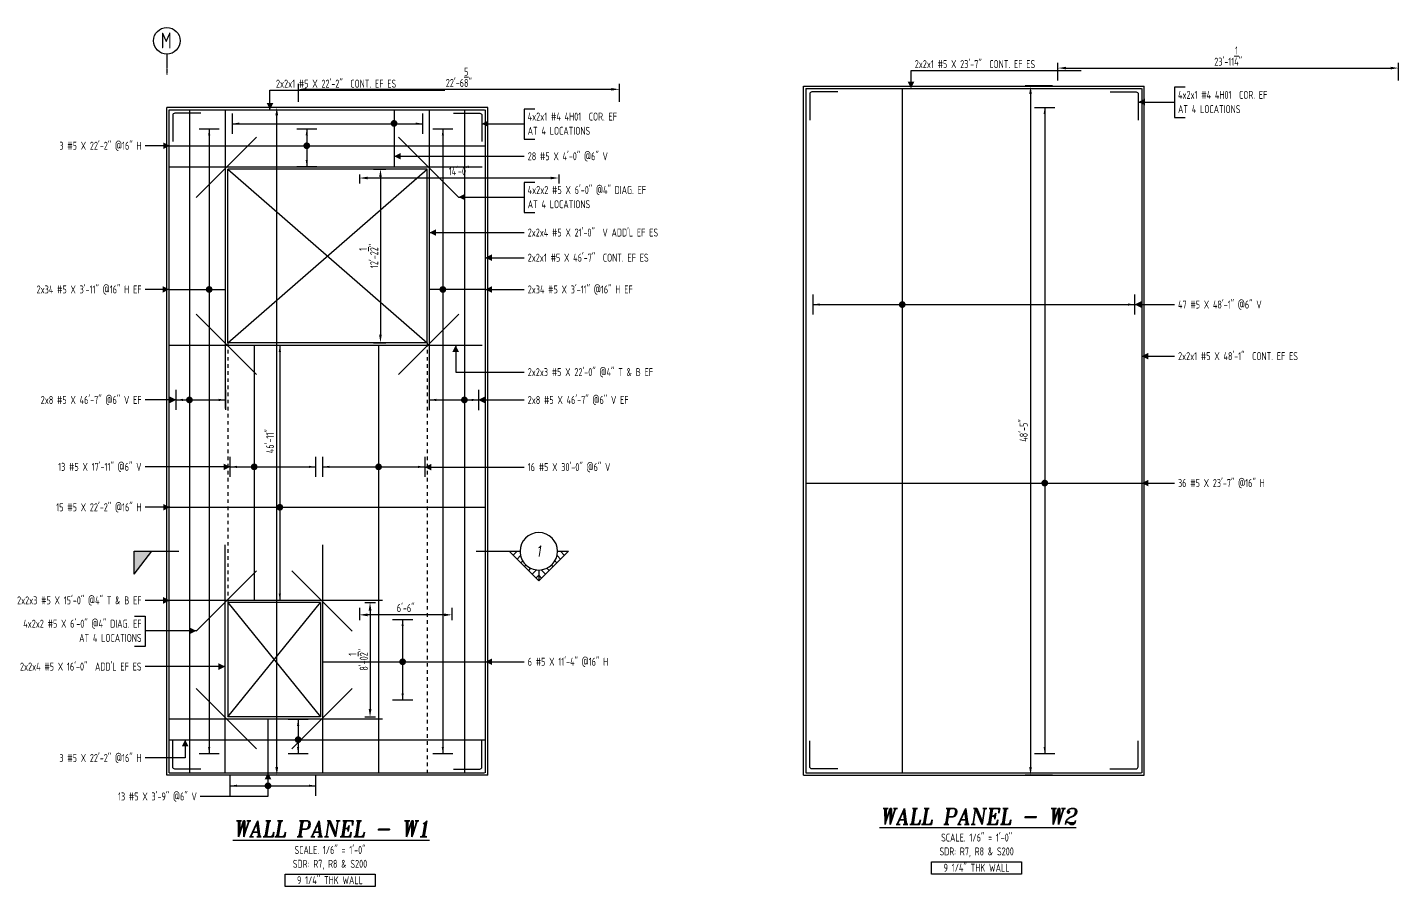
# Model space of a CAD drawing. Header units: inches. Extents: x -3675 to 26577, y -2273 to 5046.
# Drawn here: x 9408 to 10565, y 674 to 1398 of the extents above; entities that cross this region are included whole.
import ezdxf
from ezdxf.enums import TextEntityAlignment as Align

# ---------------------------------------------------------------- set-up
doc = ezdxf.new("R2010")
doc.units = ezdxf.units.IN
doc.header["$MEASUREMENT"] = 0
doc.linetypes.add('HIDDEN', pattern=[6, 3, -3])
doc.linetypes.add('PHANTOM', pattern=[2.5, 1.25, -0.25, 0.25, -0.25, 0.25, -0.25])
doc.layers.get('0').update_dxf_attribs({"linetype": 'CONTINUOUS'})
doc.layers.get('Defpoints').update_dxf_attribs({"linetype": 'CONTINUOUS'})
for name, color, linetype in [('0-25TEXT', 7, 'CONTINUOUS'), ('0-35', 3, 'CONTINUOUS'), ('0-35TEXT', 3, 'CONTINUOUS'), ('0-50', 10, 'CONTINUOUS'), ('3', 3, 'CONTINUOUS'), ('BAR-LBL', 2, 'CONTINUOUS'), ('GRID', 8, 'PHANTOM'), ('hidden', 7, 'HIDDEN'), ('RANGELAY', 7, 'CONTINUOUS'), ('REBARS', 4, 'CONTINUOUS')]:
    doc.layers.add(name, color=color, linetype=linetype)
doc.layers.add('COVER', color=6, linetype='CONTINUOUS', lineweight=0, plot=False)
doc.styles.add('AR', font='ARCHQUIK.shx', dxfattribs={"width": 0.8})
doc.styles.add('ROMANT', font='romant')
doc.dimstyles.new('CADS_DIM_48', dxfattribs={"dimscale": 48, "dimtxt": 0.09375, "dimasz": 0.09375, "dimexe": 0.0625, "dimexo": 0.0625, "dimgap": 0.09375, "dimtad": 0, "dimtih": 1, "dimtoh": 1, "dimzin": 1, "dimdsep": 46, "dimlunit": 4, "dimtxsty": 'AR', "dimblk": 'CLOSED', "dimcen": 0.1875, "dimadec": 0, "dimazin": 0, "dimtfac": 1, "dimtofl": 0, "dimtmove": 0, "dimatfit": 1, "dimldrblk": 'DOTBLANK', "dimfxl": 1, "dimtzin": 0, "dimarcsym": 0})

# ---------------------------------------------------------------- blocks, each defined once
blk = doc.blocks.new('*D68')
at = {"layer": 'COVER', "color": 0, "lineweight": -2, "transparency": 16777216}
for p, q in [((9632.3, 1330.7), (9614.1, 1330.7)), ((9618.6, 774.4), (9618.6, 1323.9)), ((9632.3, 767.7), (9614.1, 767.7))]:
    blk.add_line(p, q, dxfattribs=at)
at = {"layer": 'COVER', "color": 0, "transparency": 16777216}
for points in [[(9617.4, 1323.9), (9619.7, 1323.9), (9618.6, 1330.7)], [(9617.4, 774.4), (9619.7, 774.4), (9618.6, 767.7)]]:
    blk.add_solid(points, dxfattribs=at)
at = {"layer": 'Defpoints', "color": 0, "transparency": 16777216}
for p in [(9618.6, 1330.7), (9636.8, 1330.7), (9636.8, 767.7)]:
    blk.add_point(p, dxfattribs=at)
at = {"layer": 'COVER', "color": 0, "transparency": 16777216, "insert": (9612.8, 1049.2), "char_height": 6.75, "attachment_point": 5, "rotation": 90, "style": 'AR'}
blk.add_mtext('46\'-11"', dxfattribs=at)
blk = doc.blocks.new('_DotBlank')
at = {"layer": '0-35', "color": 0, "lineweight": -2}
blk.add_line((-0.5, 0), (-1, 0), dxfattribs=at)
blk.add_circle((0, 0), 0.5, dxfattribs=at)
blk = doc.blocks.new('*D69')
at = {"layer": 'COVER', "color": 0, "lineweight": -2, "transparency": 16777216}
for p, q in [((9688.3, 1274.2), (9688.3, 1266.6)), ((9856.3, 1274.2), (9856.3, 1266.6)), ((9849.6, 1271.1), (9695.1, 1271.1))]:
    blk.add_line(p, q, dxfattribs=at)
at = {"layer": 'COVER', "color": 0, "transparency": 16777216}
for points in [[(9695.1, 1272.2), (9695.1, 1270), (9688.3, 1271.1)], [(9849.6, 1272.2), (9849.6, 1270), (9856.3, 1271.1)]]:
    blk.add_solid(points, dxfattribs=at)
at = {"layer": 'Defpoints', "color": 0, "transparency": 16777216}
for p in [(9688.3, 1278.7), (9856.3, 1278.7), (9688.3, 1271.1)]:
    blk.add_point(p, dxfattribs=at)
at = {"layer": 'COVER', "color": 0, "transparency": 16777216, "insert": (9772.3, 1276.8), "char_height": 6.75, "attachment_point": 5, "style": 'AR'}
blk.add_mtext('14\'-0"', dxfattribs=at)
blk = doc.blocks.new('*D70')
at = {"layer": 'COVER', "color": 0, "lineweight": -2, "transparency": 16777216}
for p, q in [((9700.1, 1278.7), (9710.5, 1278.7)), ((9706, 1271.9), (9706, 1138.9)), ((9700.1, 1132.2), (9710.5, 1132.2))]:
    blk.add_line(p, q, dxfattribs=at)
at = {"layer": 'COVER', "color": 0, "transparency": 16777216}
for points in [[(9704.9, 1271.9), (9707.1, 1271.9), (9706, 1278.7)], [(9704.9, 1138.9), (9707.1, 1138.9), (9706, 1132.2)]]:
    blk.add_solid(points, dxfattribs=at)
at = {"layer": 'Defpoints', "color": 0, "transparency": 16777216}
for p in [(9695.6, 1278.7), (9695.6, 1132.2), (9706, 1132.2)]:
    blk.add_point(p, dxfattribs=at)
at = {"layer": 'COVER', "color": 0, "transparency": 16777216, "insert": (9696, 1205.4), "char_height": 6.75, "attachment_point": 5, "rotation": 90, "style": 'AR'}
blk.add_mtext('12\'-2{\\H1.000000x;\\S1/2;}"', dxfattribs=at)
blk = doc.blocks.new('*D71')
at = {"layer": 'COVER', "color": 0, "lineweight": -2, "transparency": 16777216}
for p, q in [((9688.3, 908.7), (9688.3, 898.3)), ((9759.6, 902.8), (9695.1, 902.8)), ((9766.3, 908.7), (9766.3, 898.3))]:
    blk.add_line(p, q, dxfattribs=at)
at = {"layer": 'COVER', "color": 0, "transparency": 16777216}
for points in [[(9695.1, 903.9), (9695.1, 901.6), (9688.3, 902.8)], [(9759.6, 903.9), (9759.6, 901.6), (9766.3, 902.8)]]:
    blk.add_solid(points, dxfattribs=at)
at = {"layer": 'Defpoints', "color": 0, "transparency": 16777216}
for p in [(9688.3, 913.2), (9688.3, 902.8), (9766.3, 913.2)]:
    blk.add_point(p, dxfattribs=at)
at = {"layer": 'COVER', "color": 0, "transparency": 16777216, "insert": (9727.3, 908.5), "char_height": 6.75, "attachment_point": 5, "style": 'AR'}
blk.add_mtext('6\'-6"', dxfattribs=at)
blk = doc.blocks.new('*D72')
at = {"layer": 'COVER', "color": 0, "lineweight": -2, "transparency": 16777216}
for p, q in [((9692.8, 913.2), (9701.7, 913.2)), ((9697.2, 906.4), (9697.2, 823.4)), ((9692.8, 816.7), (9701.7, 816.7))]:
    blk.add_line(p, q, dxfattribs=at)
at = {"layer": 'COVER', "color": 0, "transparency": 16777216}
for points in [[(9696.1, 906.4), (9698.4, 906.4), (9697.2, 913.2)], [(9696.1, 823.4), (9698.4, 823.4), (9697.2, 816.7)]]:
    blk.add_solid(points, dxfattribs=at)
at = {"layer": 'Defpoints', "color": 0, "transparency": 16777216}
for p in [(9688.3, 913.2), (9688.3, 816.7), (9697.2, 816.7)]:
    blk.add_point(p, dxfattribs=at)
at = {"layer": 'COVER', "color": 0, "transparency": 16777216, "insert": (9687.2, 864.9), "char_height": 6.75, "attachment_point": 5, "rotation": 90, "style": 'AR'}
blk.add_mtext('8\'-0{\\H1.000000x;\\S1/2;}"', dxfattribs=at)
blk = doc.blocks.new('*D73')
at = {"layer": 'COVER', "color": 0, "lineweight": -2, "transparency": 16777216}
for p, q in [((9636.8, 1335.2), (9636.8, 1350.4)), ((9643.6, 1345.9), (9900.7, 1345.9)), ((9907.5, 1335.2), (9907.5, 1350.4))]:
    blk.add_line(p, q, dxfattribs=at)
at = {"layer": 'COVER', "color": 0, "transparency": 16777216}
for points in [[(9643.6, 1347), (9643.6, 1344.8), (9636.8, 1345.9)], [(9900.7, 1347), (9900.7, 1344.8), (9907.5, 1345.9)]]:
    blk.add_solid(points, dxfattribs=at)
at = {"layer": 'Defpoints', "color": 0, "transparency": 16777216}
for p in [(9907.5, 1345.9), (9636.8, 1330.7), (9907.5, 1330.7)]:
    blk.add_point(p, dxfattribs=at)
at = {"layer": 'COVER', "color": 0, "transparency": 16777216, "insert": (9772.1, 1356), "char_height": 6.75, "attachment_point": 5, "style": 'AR'}
blk.add_mtext('22\'-6{\\H1.000000x;\\S5/8;}"', dxfattribs=at)
blk = doc.blocks.new('leadrblk')
blk.add_lwpolyline([(0, 0, 0, 1, 0), (1, 0, 1, 1, 0)], format="xyseb")
blk = doc.blocks.new('SECTARO')
at = {"linetype": 'Continuous'}
blk.add_line((33.3, 17), (20.1, 0), dxfattribs=at)
for p, q in [((33.3, 17), (33.3, 0)), ((33.3, 0), (0, 0))]:
    blk.add_line(p, q)
for points in [[(33.3, 0), (33.3, 17), (33.3, 0), (20.1, 0)], [(33.3, 17), (20.1, 0), (33.3, 0), (33.3, 17)]]:
    blk.add_solid(points, dxfattribs=at)
blk = doc.blocks.new('*X3')
at = {"color": 0, "linetype": 'Continuous'}
for p, q in [((-1.108, 0.278), (-1.075, 0.312)), ((-1.081, 0.217), (-1.031, 0.267)), ((-1.013, 0.197), (-0.986, 0.223)), ((-0.96, 0.161), (-0.942, 0.179)), ((-0.92, 0.112), (-0.898, 0.135)), ((-0.895, 0.05), (-0.854, 0.091)), ((-0.856, 0), (-0.81, 0.046)), ((-0.768, 0), (-0.765, 0.002))]:
    blk.add_line(p, q, dxfattribs=at)
blk = doc.blocks.new('*X2')
at = {"color": 0, "linetype": 'Continuous'}
for p, q in [((-1.108, 0.278), (-1.075, 0.312)), ((-0.96, 0.161), (-0.942, 0.179)), ((-0.856, 0), (-0.81, 0.046))]:
    blk.add_line(p, q, dxfattribs=at)
blk = doc.blocks.new('SECTNU')
at = {"linetype": 'Continuous'}
blk.add_line((-24.7, 0), (-32.8, 0), dxfattribs=at)
blk.add_line((0, 0), (-24.7, 0))
at = {"layer": '3'}
for p, q in [((-68.9, 0), (-46.8, 22.1)), ((-60.8, 0), (-68.9, 0))]:
    blk.add_line(p, q, dxfattribs=at)
at = {"layer": '3', "linetype": 'Continuous'}
blk.add_line((-46.8, 14), (-46.8, 22.1), dxfattribs=at)
at = {"layer": '3'}
for points in [[(-46.8, 22.1), (-24.7, 0), (-32.8, 0, 1)], [(-32.8, 0, 0.414214), (-46.8, 14)]]:
    blk.add_lwpolyline(points, format="xyb", dxfattribs=at)
for start, end in [(90, 180), (180, 0)]:
    blk.add_arc((-46.8, 0), 14, start, end, dxfattribs=at)
at = {"linetype": 'Continuous', "xscale": -64, "yscale": 64, "zscale": 64, "rotation": 359.9999999999999}
blk.add_blockref('*X3', (-117.7, 0), dxfattribs=at)
at = {"linetype": 'Continuous', "xscale": 64, "yscale": 64, "zscale": 64}
for name in ['*X3', '*X2']:
    blk.add_blockref(name, (24.1, 0), dxfattribs=at)
at = {"linetype": 'Continuous', "style": 'ROMANT', "oblique": 9, "width": 0.9}
blk.add_attdef('NO', text='', height=8, dxfattribs=at).set_placement((-46.8, 0), align=Align.MIDDLE)
blk = doc.blocks.new('*D64')
at = {"layer": 'COVER', "color": 0, "lineweight": -2, "transparency": 16777216}
for p, q in [((10277.3, 1353.2), (10277.3, 1368.3)), ((10564.6, 1353.2), (10564.6, 1368.3)), ((10284.1, 1363.8), (10557.8, 1363.8))]:
    blk.add_line(p, q, dxfattribs=at)
at = {"layer": 'COVER', "color": 0, "transparency": 16777216}
for points in [[(10284.1, 1364.9), (10284.1, 1362.7), (10277.3, 1363.8)], [(10557.8, 1364.9), (10557.8, 1362.7), (10564.6, 1363.8)]]:
    blk.add_solid(points, dxfattribs=at)
at = {"layer": 'Defpoints', "color": 0, "transparency": 16777216}
for p in [(10564.6, 1363.8), (10277.3, 1348.7), (10564.6, 1348.7)]:
    blk.add_point(p, dxfattribs=at)
at = {"layer": 'COVER', "color": 0, "transparency": 16777216, "insert": (10420.9, 1373.9), "char_height": 6.75, "attachment_point": 5, "style": 'AR'}
blk.add_mtext('23\'-11{\\H1.000000x;\\S1/4;}"', dxfattribs=at)
blk = doc.blocks.new('*D65')
at = {"layer": 'COVER', "color": 0, "lineweight": -2, "transparency": 16777216}
for p, q in [((10272.8, 1348.7), (10249.7, 1348.7)), ((10254.2, 1341.9), (10254.2, 774.4)), ((10272.8, 767.7), (10249.7, 767.7))]:
    blk.add_line(p, q, dxfattribs=at)
at = {"layer": 'COVER', "color": 0, "transparency": 16777216}
for points in [[(10253.1, 1341.9), (10255.3, 1341.9), (10254.2, 1348.7)], [(10253.1, 774.4), (10255.3, 774.4), (10254.2, 767.7)]]:
    blk.add_solid(points, dxfattribs=at)
at = {"layer": 'Defpoints', "color": 0, "transparency": 16777216}
for p in [(10277.3, 1348.7), (10254.2, 767.7), (10277.3, 767.7)]:
    blk.add_point(p, dxfattribs=at)
at = {"layer": 'COVER', "color": 0, "transparency": 16777216, "insert": (10248.4, 1058.2), "char_height": 6.75, "attachment_point": 5, "rotation": 90, "style": 'AR'}
blk.add_mtext('48\'-5"', dxfattribs=at)
blk = doc.blocks.new('*U473', base_point=(10067.8, 1343.9))
at = {"layer": 'REBARS', "color": 0}
blk.add_lwpolyline([(10091.8, 1343.7), (10069.8, 1343.7, 0.414214), (10068, 1341.9), (10068, 1319.9)], format="xyb", dxfattribs=at)
blk = doc.blocks.new('*U474', base_point=(10345.3, 1343.9))
at = {"layer": 'REBARS', "color": 0}
blk.add_lwpolyline([(10321.3, 1343.7), (10343.3, 1343.7, -0.414214), (10345, 1341.9), (10345, 1319.9)], format="xyb", dxfattribs=at)
blk = doc.blocks.new('*U475', base_point=(10067.8, 772.7))
at = {"layer": 'REBARS', "color": 0}
blk.add_lwpolyline([(10091.8, 772.9), (10069.8, 772.9, -0.414213), (10068, 774.7), (10068, 796.7)], format="xyb", dxfattribs=at)
blk = doc.blocks.new('*U476', base_point=(10345, 772.7))
at = {"layer": 'REBARS', "color": 0}
blk.add_lwpolyline([(10321, 772.9), (10343, 772.9, 0.414213), (10344.8, 774.7), (10344.8, 796.7)], format="xyb", dxfattribs=at)
blk = doc.blocks.new('rendmark')
at = {"color": 4}
blk.add_line((0, -3), (0, 3), dxfattribs=at)
blk = doc.blocks.new('rarrow')
at = {"color": 7}
blk.add_solid([(2, -0.33), (2, 0.33), (0, 0)], dxfattribs=at)
blk = doc.blocks.new('*U1152', base_point=(10266.2, 1330.7))
at = {"layer": 'RANGELAY'}
blk.add_line((10266.2, 1330.7), (10266.2, 785.7), dxfattribs=at)
at = {"layer": 'RANGELAY', "xscale": 2.834645669291339, "yscale": 2.834645669291339}
for name, p, rotation in [('rendmark', (10266.2, 1330.7), 269.9999999999999), ('rarrow', (10266.2, 1330.7), 269.9999999999999), ('rarrow', (10266.2, 785.7), 89.999996929531), ('rendmark', (10266.2, 785.7), 89.999996929531)]:
    blk.add_blockref(name, p, dxfattribs=dict(at, rotation=rotation))
blk = doc.blocks.new('VPM6DBF8')
at = {"const_width": 1}
blk.add_lwpolyline([(-0.5, 0, 1), (0.5, 0, 1)], format="xyb", close=True, dxfattribs=at)
blk = doc.blocks.new('*U478', base_point=(10064.8, 1013.6))
at = {"layer": 'REBARS', "color": 0}
blk.add_lwpolyline([(10064.8, 1013.9), (10347.8, 1013.9)], dxfattribs=at)
blk = doc.blocks.new('*U1151', base_point=(10070.8, 1164.4))
at = {"layer": 'RANGELAY'}
blk.add_line((10070.8, 1164.4), (10342, 1164.4), dxfattribs=at)
at = {"layer": 'RANGELAY', "xscale": 2.834645669291339, "yscale": 2.834645669291339}
for name, p, rotation in [('rendmark', (10070.8, 1164.4), 1.123874301598573e-06), ('rendmark', (10342, 1164.4), 179.9999980534053), ('rarrow', (10070.8, 1164.4), 1.123874301598573e-06), ('rarrow', (10342, 1164.4), 179.9999980534053)]:
    blk.add_blockref(name, p, dxfattribs=dict(at, rotation=rotation))
blk = doc.blocks.new('VPM6DC09')
at = {"const_width": 1}
blk.add_lwpolyline([(-0.5, 0, 1), (0.5, 0, 1)], format="xyb", close=True, dxfattribs=at)
blk = doc.blocks.new('*U480', base_point=(10145.7, 1346.7))
at = {"layer": 'REBARS', "color": 0}
blk.add_lwpolyline([(10146, 1346.7), (10146, 769.7)], dxfattribs=at)
blk = doc.blocks.new('*U481', base_point=(10065.1, 1346.7))
at = {"layer": 'REBARS', "color": 0}
blk.add_lwpolyline([(10064.8, 1346.7), (10064.8, 769.7)], dxfattribs=at)
blk = doc.blocks.new('*U482', base_point=(10347.7, 1346.7))
at = {"layer": 'REBARS', "color": 0}
blk.add_lwpolyline([(10348, 1346.7), (10348, 769.7)], dxfattribs=at)
blk = doc.blocks.new('*U483', base_point=(10064.8, 770))
at = {"layer": 'REBARS', "color": 0}
blk.add_lwpolyline([(10064.8, 769.7), (10347.8, 769.7)], dxfattribs=at)
blk = doc.blocks.new('*U484', base_point=(10064.8, 1346.4))
at = {"layer": 'REBARS', "color": 0}
blk.add_lwpolyline([(10064.8, 1346.7), (10347.8, 1346.7)], dxfattribs=at)
blk = doc.blocks.new('*U1150', base_point=(9724.7, 899))
at = {"layer": 'RANGELAY'}
blk.add_line((9724.7, 899), (9724.7, 830.9), dxfattribs=at)
at = {"layer": 'RANGELAY', "xscale": 2.834645669291339, "yscale": 2.834645669291339}
for name, p, rotation in [('rendmark', (9724.7, 899), 269.9999999999999), ('rarrow', (9724.7, 899), 269.9999999999999), ('rarrow', (9724.7, 830.9), 89.999996929531), ('rendmark', (9724.7, 830.9), 89.999996929531)]:
    blk.add_blockref(name, p, dxfattribs=dict(at, rotation=rotation))
blk = doc.blocks.new('VPM6DC37')
at = {"const_width": 1}
blk.add_lwpolyline([(-0.5, 0, 1), (0.5, 0, 1)], format="xyb", close=True, dxfattribs=at)
blk = doc.blocks.new('*U701', base_point=(9657.5, 862.9))
at = {"layer": 'REBARS', "color": 0}
blk.add_lwpolyline([(9657.5, 863.2), (9794.5, 863.2)], dxfattribs=at)
blk = doc.blocks.new('*U1149', base_point=(9621.2, 1130.2))
at = {"layer": 'RANGELAY'}
blk.add_line((9621.2, 1130.2), (9621.2, 915), dxfattribs=at)
at = {"layer": 'RANGELAY', "xscale": 2.834645669291339, "yscale": 2.834645669291339}
for name, p, rotation in [('rendmark', (9621.2, 1130.2), 269.9999999999999), ('rarrow', (9621.2, 1130.2), 269.9999999999999), ('rendmark', (9621.2, 915), 89.999996929531), ('rarrow', (9621.2, 915), 89.999996929531)]:
    blk.add_blockref(name, p, dxfattribs=dict(at, rotation=rotation))
blk = doc.blocks.new('VPM6DC5F')
at = {"const_width": 1}
blk.add_lwpolyline([(-0.5, 0, 1), (0.5, 0, 1)], format="xyb", close=True, dxfattribs=at)
blk = doc.blocks.new('*U425', base_point=(9528.5, 993.2))
at = {"layer": 'REBARS', "color": 0}
blk.add_lwpolyline([(9528.5, 993.5), (9794.5, 993.5)], dxfattribs=at)
blk = doc.blocks.new('*U1148', base_point=(9636.6, 814.9))
at = {"layer": 'RANGELAY'}
blk.add_line((9636.6, 814.9), (9636.6, 785.7), dxfattribs=at)
at = {"layer": 'RANGELAY', "xscale": 2.834645669291339, "yscale": 2.834645669291339}
for name, p, rotation in [('rendmark', (9636.6, 814.9), 269.9999999999999), ('rarrow', (9636.6, 814.9), 269.9999999999999), ('rarrow', (9636.6, 785.7), 89.999996929531), ('rendmark', (9636.6, 785.7), 89.999996929531)]:
    blk.add_blockref(name, p, dxfattribs=dict(at, rotation=rotation))
blk = doc.blocks.new('VPM6DC70')
at = {"const_width": 1}
blk.add_lwpolyline([(-0.5, 0, 1), (0.5, 0, 1)], format="xyb", close=True, dxfattribs=at)
blk = doc.blocks.new('*U427', base_point=(9528.5, 797.2))
at = {"layer": 'REBARS', "color": 0}
blk.add_lwpolyline([(9528.5, 797.5), (9794.5, 797.5)], dxfattribs=at)
blk = doc.blocks.new('*U1147', base_point=(9643.9, 1312.7))
at = {"layer": 'RANGELAY'}
blk.add_line((9643.9, 1312.7), (9643.9, 1280.7), dxfattribs=at)
at = {"layer": 'RANGELAY', "xscale": 2.834645669291339, "yscale": 2.834645669291339}
for name, p, rotation in [('rendmark', (9643.9, 1312.7), 269.9999999999999), ('rarrow', (9643.9, 1312.7), 269.9999999999999), ('rarrow', (9643.9, 1280.7), 89.999996929531), ('rendmark', (9643.9, 1280.7), 89.999996929531)]:
    blk.add_blockref(name, p, dxfattribs=dict(at, rotation=rotation))
blk = doc.blocks.new('VPM6DC811')
at = {"const_width": 1}
blk.add_lwpolyline([(-0.5, 0, 1), (0.5, 0, 1)], format="xyb", close=True, dxfattribs=at)
blk = doc.blocks.new('*U428', base_point=(9528.5, 1298))
at = {"layer": 'REBARS', "color": 0}
blk.add_lwpolyline([(9528.5, 1298.3), (9794.5, 1298.3)], dxfattribs=at)
blk = doc.blocks.new('*U1146', base_point=(9758.6, 1312.7))
at = {"layer": 'RANGELAY'}
blk.add_line((9758.6, 1312.7), (9758.6, 785.7), dxfattribs=at)
at = {"layer": 'RANGELAY', "xscale": 2.834645669291339, "yscale": 2.834645669291339}
for name, p, rotation in [('rendmark', (9758.6, 1312.7), 270.0000572957836), ('rarrow', (9758.6, 1312.7), 270.0000572957836), ('rarrow', (9758.6, 785.7), 90.00005422531463), ('rendmark', (9758.6, 785.7), 90.00005422531463)]:
    blk.add_blockref(name, p, dxfattribs=dict(at, rotation=rotation))
blk = doc.blocks.new('VPM6DC920')
at = {"const_width": 1}
blk.add_lwpolyline([(-0.5, 0, 1), (0.5, 0, 1)], format="xyb", close=True, dxfattribs=at)
blk = doc.blocks.new('*U430', base_point=(9794.5, 1176.8))
at = {"layer": 'REBARS', "color": 0}
blk.add_lwpolyline([(9794.5, 1177.1), (9747.5, 1177.1)], dxfattribs=at)
blk = doc.blocks.new('*U1145', base_point=(9561.6, 1312.7))
at = {"layer": 'RANGELAY'}
blk.add_line((9561.6, 1312.7), (9561.6, 785.7), dxfattribs=at)
at = {"layer": 'RANGELAY', "xscale": 2.834645669291339, "yscale": 2.834645669291339}
for name, p, rotation in [('rendmark', (9561.6, 1312.7), 269.9999823999059), ('rarrow', (9561.6, 1312.7), 269.9999823999059), ('rarrow', (9561.6, 785.7), 89.99997932943691), ('rendmark', (9561.6, 785.7), 89.99997932943691)]:
    blk.add_blockref(name, p, dxfattribs=dict(at, rotation=rotation))
blk = doc.blocks.new('VPM6DCA20')
at = {"const_width": 1}
blk.add_lwpolyline([(-0.5, 0, 1), (0.5, 0, 1)], format="xyb", close=True, dxfattribs=at)
blk = doc.blocks.new('*U432', base_point=(9527.8, 1176.8))
at = {"layer": 'REBARS', "color": 0}
blk.add_lwpolyline([(9527.8, 1177.1), (9574.8, 1177.1)], dxfattribs=at)
blk = doc.blocks.new('*U1144', base_point=(9581.3, 1316.9))
at = {"layer": 'RANGELAY'}
blk.add_line((9581.3, 1316.9), (9741.3, 1316.9), dxfattribs=at)
at = {"layer": 'RANGELAY', "xscale": 2.834645669291339, "yscale": 2.834645669291339}
for name, p, rotation in [('rendmark', (9581.3, 1316.9), 2.035554812460272e-12), ('rendmark', (9741.3, 1316.9), 179.9999969295331), ('rarrow', (9581.3, 1316.9), 2.035554812460272e-12), ('rarrow', (9741.3, 1316.9), 179.9999969295331)]:
    blk.add_blockref(name, p, dxfattribs=dict(at, rotation=rotation))
blk = doc.blocks.new('VPM6DCD1')
at = {"const_width": 1}
blk.add_lwpolyline([(-0.5, 0, 1), (0.5, 0, 1)], format="xyb", close=True, dxfattribs=at)
blk = doc.blocks.new('*U930', base_point=(9717.2, 1328.7))
at = {"layer": 'REBARS', "color": 0}
blk.add_lwpolyline([(9717.5, 1328.7), (9717.5, 1280.7)], dxfattribs=at)
blk = doc.blocks.new('*U1181', base_point=(9579.3, 758.6))
at = {"layer": 'RANGELAY'}
blk.add_line((9579.3, 758.6), (9651.3, 758.6), dxfattribs=at)
at = {"layer": 'RANGELAY', "xscale": 2.834645669291339, "yscale": 2.834645669291339}
for name, p, rotation in [('rendmark', (9579.3, 758.6), 2.080789147536588e-12), ('rendmark', (9651.3, 758.6), 179.9999969295331), ('rarrow', (9579.3, 758.6), 2.080789147536588e-12), ('rarrow', (9651.3, 758.6), 179.9999969295331)]:
    blk.add_blockref(name, p, dxfattribs=dict(at, rotation=rotation))
blk = doc.blocks.new('VPM6DCDB')
at = {"const_width": 1}
blk.add_lwpolyline([(-0.5, 0, 1), (0.5, 0, 1)], format="xyb", close=True, dxfattribs=at)
blk = doc.blocks.new('*U1182', base_point=(9610.9, 814.9))
at = {"layer": 'REBARS', "color": 0}
blk.add_lwpolyline([(9611.2, 814.9), (9611.2, 769.9)], dxfattribs=at)
blk = doc.blocks.new('*U1187', base_point=(9579.3, 1027.5))
at = {"layer": 'RANGELAY'}
blk.add_line((9579.3, 1027.5), (9651.3, 1027.5), dxfattribs=at)
at = {"layer": 'RANGELAY', "xscale": 2.834645669291339, "yscale": 2.834645669291339}
for name, p, rotation in [('rendmark', (9579.3, 1027.5), 1.990320041567699e-12), ('rendmark', (9651.3, 1027.5), 179.999996929533), ('rarrow', (9579.3, 1027.5), 1.990320041567699e-12), ('rarrow', (9651.3, 1027.5), 179.999996929533)]:
    blk.add_blockref(name, p, dxfattribs=dict(at, rotation=rotation))
blk = doc.blocks.new('VPM6DCE5')
at = {"const_width": 1}
blk.add_lwpolyline([(-0.5, 0, 1), (0.5, 0, 1)], format="xyb", close=True, dxfattribs=at)
blk = doc.blocks.new('*U1188', base_point=(9599.2, 1130.1))
at = {"layer": 'REBARS', "color": 0}
blk.add_lwpolyline([(9599.5, 1130.1), (9599.5, 915.1)], dxfattribs=at)
blk = doc.blocks.new('*U1141', base_point=(9657.3, 1027.5))
at = {"layer": 'RANGELAY'}
blk.add_line((9657.3, 1027.5), (9743.3, 1027.5), dxfattribs=at)
at = {"layer": 'RANGELAY', "xscale": 2.834645669291339, "yscale": 2.834645669291339}
for name, p, rotation in [('rendmark', (9657.3, 1027.5), 2.120764275044696e-12), ('rendmark', (9743.3, 1027.5), 179.9999969295331), ('rarrow', (9657.3, 1027.5), 2.120764275044696e-12), ('rarrow', (9743.3, 1027.5), 179.9999969295331)]:
    blk.add_blockref(name, p, dxfattribs=dict(at, rotation=rotation))
blk = doc.blocks.new('VPM6DCEF')
at = {"const_width": 1}
blk.add_lwpolyline([(-0.5, 0, 1), (0.5, 0, 1)], format="xyb", close=True, dxfattribs=at)
blk = doc.blocks.new('*U588', base_point=(9704.1, 1130.1))
at = {"layer": 'REBARS', "color": 0}
blk.add_lwpolyline([(9704.4, 1130.1), (9704.4, 770.1)], dxfattribs=at)
blk = doc.blocks.new('*U1140', base_point=(9747.3, 1084))
at = {"layer": 'RANGELAY'}
blk.add_line((9747.3, 1084), (9788.5, 1084), dxfattribs=at)
at = {"layer": 'RANGELAY', "xscale": 2.834645669291339, "yscale": 2.834645669291339}
for name, p, rotation in [('rendmark', (9747.3, 1084), 1.900673765075863e-12), ('rendmark', (9788.5, 1084), 179.999996929533), ('rarrow', (9747.3, 1084), 1.900673765075863e-12), ('rarrow', (9788.5, 1084), 179.999996929533)]:
    blk.add_blockref(name, p, dxfattribs=dict(at, rotation=rotation))
blk = doc.blocks.new('VPM6DD020')
at = {"const_width": 1}
blk.add_lwpolyline([(-0.5, 0, 1), (0.5, 0, 1)], format="xyb", close=True, dxfattribs=at)
blk = doc.blocks.new('*U435', base_point=(9776.5, 1328.7))
at = {"layer": 'REBARS', "color": 0}
blk.add_lwpolyline([(9776.8, 1328.7), (9776.8, 769.7)], dxfattribs=at)
blk = doc.blocks.new('*U1139', base_point=(9533.8, 1084))
at = {"layer": 'RANGELAY'}
blk.add_line((9533.8, 1084), (9575.3, 1084), dxfattribs=at)
at = {"layer": 'RANGELAY', "xscale": 2.834645669291339, "yscale": 2.834645669291339}
for name, p, rotation in [('rendmark', (9533.8, 1084), 2.197420080104641e-12), ('rendmark', (9575.3, 1084), 179.9999969295332), ('rarrow', (9533.8, 1084), 2.197420080104641e-12), ('rarrow', (9575.3, 1084), 179.9999969295332)]:
    blk.add_blockref(name, p, dxfattribs=dict(at, rotation=rotation))
blk = doc.blocks.new('VPM6DD140')
at = {"const_width": 1}
blk.add_lwpolyline([(-0.5, 0, 1), (0.5, 0, 1)], format="xyb", close=True, dxfattribs=at)
blk = doc.blocks.new('*U437', base_point=(9544.6, 1328.7))
at = {"layer": 'REBARS', "color": 0}
blk.add_lwpolyline([(9544.9, 1328.7), (9544.9, 769.7)], dxfattribs=at)
blk = doc.blocks.new('*U581', base_point=(9682, 888.9))
at = {"layer": 'REBARS', "color": 0}
blk.add_lwpolyline([(9682.2, 889.1), (9631.3, 940)], dxfattribs=at)
blk = doc.blocks.new('*U582', base_point=(9550.7, 888.9))
at = {"layer": 'REBARS', "color": 0}
blk.add_lwpolyline([(9550.5, 889.1), (9601.4, 940)], dxfattribs=at)
blk = doc.blocks.new('*U583', base_point=(9682, 840.9))
at = {"layer": 'REBARS', "color": 0}
blk.add_lwpolyline([(9682.2, 840.7), (9631.3, 789.8)], dxfattribs=at)
blk = doc.blocks.new('*U584', base_point=(9550.7, 840.9))
at = {"layer": 'REBARS', "color": 0}
blk.add_lwpolyline([(9550.5, 840.7), (9601.4, 789.8)], dxfattribs=at)
blk = doc.blocks.new('*U577', base_point=(9772, 1254.4))
at = {"layer": 'REBARS', "color": 0}
blk.add_lwpolyline([(9772.2, 1254.6), (9721.3, 1305.5)], dxfattribs=at)
blk = doc.blocks.new('*U578', base_point=(9550.7, 1254.4))
at = {"layer": 'REBARS', "color": 0}
blk.add_lwpolyline([(9550.5, 1254.6), (9601.4, 1305.5)], dxfattribs=at)
blk = doc.blocks.new('*U579', base_point=(9550.7, 1156.4))
at = {"layer": 'REBARS', "color": 0}
blk.add_lwpolyline([(9550.5, 1156.2), (9601.4, 1105.3)], dxfattribs=at)
blk = doc.blocks.new('*U580', base_point=(9772, 1156.4))
at = {"layer": 'REBARS', "color": 0}
blk.add_lwpolyline([(9772.2, 1156.2), (9721.3, 1105.3)], dxfattribs=at)
blk = doc.blocks.new('*U438', base_point=(9657.2, 769.7))
at = {"layer": 'REBARS', "color": 0}
blk.add_lwpolyline([(9657.5, 769.7), (9657.5, 961.7)], dxfattribs=at)
blk = doc.blocks.new('*U439', base_point=(9575.5, 769.7))
at = {"layer": 'REBARS', "color": 0}
blk.add_lwpolyline([(9575.2, 769.7), (9575.2, 961.7)], dxfattribs=at)
blk = doc.blocks.new('*U440', base_point=(9707.8, 814.5))
at = {"layer": 'REBARS', "color": 0}
blk.add_lwpolyline([(9707.8, 814.9), (9527.8, 814.9)], dxfattribs=at)
blk = doc.blocks.new('*U441', base_point=(9707.8, 915.3))
at = {"layer": 'REBARS', "color": 0}
blk.add_lwpolyline([(9707.8, 915), (9527.8, 915)], dxfattribs=at)
blk = doc.blocks.new('*U442', base_point=(9527.8, 1280.4))
at = {"layer": 'REBARS', "color": 0}
blk.add_lwpolyline([(9527.8, 1280.7), (9791.8, 1280.7)], dxfattribs=at)
blk = doc.blocks.new('*U443', base_point=(9527.8, 1130.5))
at = {"layer": 'REBARS', "color": 0}
blk.add_lwpolyline([(9527.8, 1130.1), (9791.8, 1130.1)], dxfattribs=at)
blk = doc.blocks.new('*U444', base_point=(9747, 1076.7))
at = {"layer": 'REBARS', "color": 0}
blk.add_lwpolyline([(9747.3, 1076.7), (9747.3, 1328.7)], dxfattribs=at)
blk = doc.blocks.new('*U445', base_point=(9575.7, 1076.7))
at = {"layer": 'REBARS', "color": 0}
blk.add_lwpolyline([(9575.3, 1076.7), (9575.3, 1328.7)], dxfattribs=at)
blk = doc.blocks.new('*U446', base_point=(9530.6, 772.4))
at = {"layer": 'REBARS', "color": 0}
blk.add_lwpolyline([(9554.6, 772.7), (9532.6, 772.7, -0.414213), (9530.8, 774.4), (9530.8, 796.4)], format="xyb", dxfattribs=at)
blk = doc.blocks.new('*U447', base_point=(9791.7, 772.4))
at = {"layer": 'REBARS', "color": 0}
blk.add_lwpolyline([(9767.7, 772.7), (9789.7, 772.7, 0.414213), (9791.5, 774.4), (9791.5, 796.4)], format="xyb", dxfattribs=at)
blk = doc.blocks.new('*U448', base_point=(9530.6, 1325.9))
at = {"layer": 'REBARS', "color": 0}
blk.add_lwpolyline([(9554.6, 1325.7), (9532.6, 1325.7, 0.414214), (9530.8, 1323.9), (9530.8, 1301.9)], format="xyb", dxfattribs=at)
blk = doc.blocks.new('*U449', base_point=(9791.7, 1325.9))
at = {"layer": 'REBARS', "color": 0}
blk.add_lwpolyline([(9767.7, 1325.7), (9789.7, 1325.7, -0.414214), (9791.5, 1323.9), (9791.5, 1301.9)], format="xyb", dxfattribs=at)
blk = doc.blocks.new('*U697', base_point=(9527.8, 770))
at = {"layer": 'REBARS', "color": 0}
blk.add_lwpolyline([(9527.8, 769.7), (9793.8, 769.7)], dxfattribs=at)
blk = doc.blocks.new('*U450', base_point=(9794.8, 769.7))
at = {"layer": 'REBARS', "color": 0}
blk.add_lwpolyline([(9794.5, 769.7), (9794.5, 1328.7)], dxfattribs=at)
blk = doc.blocks.new('*U451', base_point=(9528.2, 769.7))
at = {"layer": 'REBARS', "color": 0}
blk.add_lwpolyline([(9527.8, 769.7), (9527.8, 1328.7)], dxfattribs=at)
blk = doc.blocks.new('*U698', base_point=(9527.8, 1328.4))
at = {"layer": 'REBARS', "color": 0}
blk.add_lwpolyline([(9527.8, 1328.7), (9793.8, 1328.7)], dxfattribs=at)

msp = doc.modelspace()

# ---------------------------------------------------------------- linework, layer by layer
at = {"layer": '0-25TEXT'}
for points in [[(10153.43248, 1348.66492), (10153.43248, 1361.779), (10296.91244, 1361.779)], [(9612.83974, 1328.66492), (9612.83974, 1345.15144), (9760.38655, 1345.15144)], [(10384.58141, 1347.5671), (10375.58236, 1347.5671), (10375.58236, 1322.06978), (10384.58141, 1322.06978)], [(10345.03341, 1335.1934), (10375.58236, 1335.1934)], [(9836.17862, 1329.27369), (9827.17957, 1329.27369), (9827.17957, 1303.77637), (9836.17862, 1303.77637)], [(9791.46344, 1316.89999), (9827.17957, 1316.89999)], [(9525.83843, 1298.30328), (9507.57017, 1298.30328)], [(9717.46723, 1289.46115), (9827.17957, 1289.46115)], [(9836.17862, 1267.39101), (9827.17957, 1267.39101), (9827.17957, 1241.89369), (9836.17862, 1241.89369)], [(9771.81434, 1255.01731), (9827.17957, 1255.01731)], [(9747.33824, 1225.13148), (9827.14564, 1225.13148)], [(9794.46343, 1203.92861), (9827.17957, 1203.92861)], [(9527.83839, 1177.13611), (9507.57017, 1177.13611)], [(9794.46284, 1177.1362), (9827.17957, 1177.13622)], [(10341.99679, 1164.41033), (10375.58236, 1164.41033)], [(9769.42892, 1130.14998), (9769.42892, 1107.43623), (9827.17957, 1107.43623)], [(10347.99679, 1120.91064), (10375.58236, 1120.91064)], [(9533.83826, 1084.01466), (9507.47848, 1083.98192)], [(9788.46336, 1083.96975), (9827.17957, 1083.96975)], [(9579.28757, 1027.55324), (9507.50422, 1027.55324)], [(9743.33826, 1027.32701), (9827.17957, 1027.32701)], [(10347.99679, 1013.88957), (10375.58236, 1013.88957)], [(9528.46333, 993.48293), (9507.57017, 993.48293)], [(9528.33826, 914.9775), (9507.57017, 914.9775)], [(9498.57111, 901.67128), (9507.57017, 901.67128), (9507.57017, 876.17396), (9498.57111, 876.17396)], [(9550.6426, 889.29758), (9507.57017, 889.29758)], [(9574.95617, 859.12355), (9507.57017, 859.12355)], [(9794.46329, 863.21185), (9827.17957, 863.21185)], [(9541.30922, 797.48707), (9541.30922, 782.1024), (9507.63897, 782.1024)], [(9611.15951, 769.6649), (9611.15951, 749.63175), (9553.94052, 749.63175)]]:
    msp.add_lwpolyline(points, dxfattribs=at)
at = {"layer": '0-35'}
for p, q in [((10062.78339, 767.66492), (10062.78339, 1348.66492)), ((10062.78339, 1348.66492), (10350.03339, 1348.66492)), ((10350.03339, 767.66492), (10350.03339, 1348.66492)), ((9525.83826, 767.66492), (9525.83826, 1330.66492)), ((9796.46326, 1330.66492), (9525.83826, 1330.66492)), ((9796.46326, 767.66492), (9796.46326, 1330.66492)), ((9577.33826, 1132.16492), (9577.33826, 1278.66492)), ((9745.33826, 1278.66492), (9577.33826, 1278.66492)), ((9745.33826, 1132.16492), (9745.33826, 1278.66492)), ((9745.33826, 1132.16492), (9577.33826, 1132.16492)), ((9655.33826, 913.16492), (9577.33826, 913.16492)), ((9577.33826, 913.16492), (9577.33826, 816.66492)), ((9655.33826, 913.16492), (9655.33826, 816.66492)), ((9655.33826, 816.66492), (9577.33826, 816.66492)), ((9796.46326, 767.66492), (9525.83826, 767.66492)), ((10062.78339, 767.66492), (10350.03339, 767.66492))]:
    msp.add_line(p, q, dxfattribs=at)
at = {"layer": '0-50'}
for p, q in [((9577.33826, 1278.66492), (9745.33826, 1132.16492)), ((9577.33826, 1132.16492), (9745.33826, 1278.66492)), ((9577.33826, 913.16492), (9655.33826, 816.66492)), ((9577.33826, 816.66492), (9655.33826, 913.16492))]:
    msp.add_line(p, q, dxfattribs=at)
for points in [[(10170.81271, 694.47183), (10246.69955, 694.47183), (10246.69955, 684.11546), (10170.81271, 684.11546)], [(9625.54394, 684.00954), (9701.43079, 684.00954), (9701.43079, 673.65318), (9625.54394, 673.65318)]]:
    msp.add_lwpolyline(points, close=True, dxfattribs=at)
msp.add_circle((9525.83826, 1386.82764), 11.25, dxfattribs=at)
at = {"layer": 'GRID', "lineweight": -3}
msp.add_lwpolyline([(9525.83826, 1375.57764), (9525.83826, 1358.33671)], dxfattribs=at)
at = {"layer": 'hidden'}
for p, q in [((9577.33824, 1132.16492), (9577.33824, 913.16492)), ((9745.33826, 1132.16492), (9745.33826, 767.66492))]:
    msp.add_line(p, q, dxfattribs=at)

# ---------------------------------------------------------------- block references
ref = msp.add_blockref('SECTNU', (9786.66842, 956.36934), dxfattribs=dict(xscale=1.129181470141702, yscale=1.129181470141702, zscale=1.129181470141702, rotation=180))
ref.add_attrib('NO', '1', dxfattribs={"linetype": 'Continuous', "height": 9.03345, "style": 'ROMANT', "oblique": 9, "width": 0.9}).set_placement((9839.52845, 956.36933), align=Align.MIDDLE)
at = {"xscale": 1.129181470141702, "yscale": 1.129181470141702, "zscale": 1.129181470141702, "rotation": 180}
msp.add_blockref('SECTARO', (9535.89397, 956.36935), dxfattribs=at)
at = {"layer": '0-25TEXT'}
for name, p, xscale, yscale, rotation in [('leadrblk', (10153.43248, 1346.66492), 5.623937007874017, 2.250708661417324, 90.00000153523449), ('leadrblk', (9612.83974, 1328.66492), 5.623937007874017, 2.250708661417324, 90.00000153523449), ('leadrblk', (9528.46343, 1298.30328), 5.623937007874017, 2.250708661417324, 180.000003070469), ('VPM6DC811', (9643.86461, 1298.30327), 2.834645669291338, 2.834645669291338, 269.9999999999999), ('leadrblk', (9527.83839, 1177.13611), 5.623937007874017, 2.250708661417324, 180.000003070469), ('VPM6DCA20', (9561.56269, 1177.1361), 2.834645669291338, 2.834645669291338, 269.9999823999059), ('VPM6DC920', (9758.6234, 1177.13617), 2.834645669291338, 2.834645669291338, 90.0000572957838), ('leadrblk', (9794.46284, 1177.1362), -5.623937007874016, 2.250708661417324, 180.0000366252208), ('VPM6DC09', (10146.00972, 1164.40422), 2.834645669291338, 2.834645669291338, 1.123874306791345e-06), ('leadrblk', (9769.42892, 1130.14998), 5.623937007874017, 2.250708661417324, 270.0000046057035), ('leadrblk', (9533.83826, 1084.01466), 5.623937007874017, 2.250708661417324, 180.000003070469), ('leadrblk', (9579.28757, 1027.55324), 5.623937007874017, 2.250708661417324, 180.000003070469), ('VPM6DBF8', (10266.1719, 1013.88957), 2.834645669291338, 2.834645669291338, 269.9999999999999), ('leadrblk', (9528.46333, 993.48293), 5.623937007874017, 2.250708661417324, 180.000003070469), ('VPM6DC5F', (9621.16213, 993.4829), 2.834645669291338, 2.834645669291338, 269.9999999999999), ('leadrblk', (9528.33826, 914.9775), 5.623937007874017, 2.250708661417324, 180.000003070469), ('leadrblk', (9550.6426, 889.29758), 5.623937007874017, 2.250708661417324, 180.000003070469), ('leadrblk', (9574.95617, 859.12355), 5.623937007874017, 2.250708661417324, 180.000003070469), ('VPM6DC37', (9724.70938, 863.21184), 2.834645669291338, 2.834645669291338, 269.9999999999999), ('leadrblk', (9541.30922, 797.48707), 5.623937007874017, 2.250708661417324, 270.0000046057035), ('VPM6DC70', (9636.56328, 797.48704), 2.834645669291338, 2.834645669291338, 269.9999999999999), ('leadrblk', (9611.15951, 769.6649), 5.623937007874017, 2.250708661417324, 270.0000046057035)]:
    msp.add_blockref(name, p, dxfattribs=dict(at, xscale=xscale, yscale=yscale, rotation=rotation))
for name, p, xscale, yscale in [('leadrblk', (10345.03341, 1335.1934), 5.623937007874017, 2.250708661417324), ('VPM6DCD1', (9717.46727, 1317.1542), 2.834645669291338, 2.834645669291338), ('leadrblk', (9791.46344, 1316.89999), 5.623937007874017, 2.250708661417324), ('leadrblk', (9717.46723, 1289.46115), 5.623937007874017, 2.250708661417324), ('leadrblk', (9771.81434, 1255.01731), 5.623937007874017, 2.250708661417324), ('leadrblk', (9747.33824, 1225.13148), 5.623937007874017, 2.250708661417324), ('leadrblk', (9794.46343, 1203.92861), 5.623937007874017, 2.250708661417324), ('leadrblk', (10341.99679, 1164.41033), 5.623937007874017, 2.250708661417324), ('leadrblk', (10347.99679, 1120.91064), 5.623937007874017, 2.250708661417324), ('VPM6DD140', (9544.90896, 1083.98192), 2.834645669291338, 2.834645669291338), ('VPM6DD020', (9776.77705, 1083.98185), 2.834645669291338, 2.834645669291338), ('leadrblk', (9788.46336, 1083.96975), 5.623937007874017, 2.250708661417324), ('VPM6DCE5', (9599.53943, 1027.54479), 2.834645669291338, 2.834645669291338), ('VPM6DCEF', (9704.41223, 1027.54479), 2.834645669291338, 2.834645669291338), ('leadrblk', (9743.33826, 1027.32701), 5.623937007874017, 2.250708661417324), ('leadrblk', (10347.99679, 1013.88957), 5.623937007874017, 2.250708661417324), ('leadrblk', (9794.46329, 863.21185), 5.623937007874017, 2.250708661417324), ('VPM6DCDB', (9611.16628, 758.63547), 2.834645669291338, 2.834645669291338)]:
    msp.add_blockref(name, p, dxfattribs=dict(at, xscale=xscale, yscale=yscale))
at = {"layer": 'RANGELAY'}
for name, p in [('*U1152', (10266.1719, 1330.66492)), ('*U1144', (9581.33824, 1316.91894)), ('*U1145', (9561.56273, 1312.66492)), ('*U1147', (9643.86461, 1312.66492)), ('*U1146', (9758.62325, 1312.66499)), ('*U1151', (10070.7834, 1164.40422)), ('*U1149', (9621.16213, 1130.15002)), ('*U1139', (9533.83826, 1084.01466)), ('*U1140', (9747.3383, 1083.98185)), ('*U1187', (9579.33824, 1027.54479)), ('*U1141', (9657.33826, 1027.54479)), ('*U1150', (9724.70938, 898.97742)), ('*U1148', (9636.56328, 814.85242)), ('*U1181', (9579.33824, 758.63547))]:
    msp.add_blockref(name, p, dxfattribs=at)
at = {"layer": 'REBARS', "color": 4}
for name, p in [('*U481', (10065.09589, 1346.66492)), ('*U484', (10064.78339, 1346.35242)), ('*U473', (10067.78338, 1343.91492)), ('*U480', (10145.69721, 1346.66492)), ('*U474', (10345.2834, 1343.91492)), ('*U482', (10347.72089, 1346.66492)), ('*U451', (9528.15076, 769.66492)), ('*U698', (9527.83826, 1328.35242)), ('*U448', (9530.58808, 1325.91491)), ('*U437', (9544.59645, 1328.66492)), ('*U445', (9575.65072, 1076.66492)), ('*U930', (9717.15473, 1328.67978)), ('*U444', (9747.0258, 1076.66492)), ('*U449', (9791.71344, 1325.91491)), ('*U435', (9776.46455, 1328.66484)), ('*U450', (9794.77576, 769.66492)), ('*U428', (9528.46343, 1297.99078)), ('*U578', (9550.68915, 1254.40217)), ('*U577', (9771.98731, 1254.4024)), ('*U442', (9527.83843, 1280.36728)), ('*U432', (9527.83839, 1176.82361)), ('*U430', (9794.46284, 1176.8237)), ('*U579', (9550.68919, 1156.42759)), ('*U580', (9771.98735, 1156.42752)), ('*U443', (9527.83838, 1130.46255)), ('*U1188', (9599.22687, 1130.15)), ('*U588', (9704.09966, 1130.15)), ('*U478', (10064.7834, 1013.57707)), ('*U425', (9528.46333, 993.17043)), ('*U439', (9575.46324, 769.6649)), ('*U438', (9657.21327, 769.6649)), ('*U582', (9550.6892, 888.90225)), ('*U581', (9681.98732, 888.90225)), ('*U441', (9707.83827, 915.28988)), ('*U701', (9657.52573, 862.89939)), ('*U584', (9550.6892, 840.92759)), ('*U583', (9681.98732, 840.92759)), ('*U440', (9707.83827, 814.53995)), ('*U1182', (9610.85377, 814.85242)), ('*U427', (9528.46326, 797.17457)), ('*U446', (9530.58808, 772.41492)), ('*U447', (9791.71344, 772.41492)), ('*U475', (10067.78338, 772.66492)), ('*U476', (10345.0334, 772.66492)), ('*U697', (9527.83826, 769.97742)), ('*U483', (10064.78339, 769.97742))]:
    msp.add_blockref(name, p, dxfattribs=at)

# ---------------------------------------------------------------- texts
at = {"color": 7, "linetype": 'Continuous', "style": 'ROMANT', "oblique": 9, "width": 0.95}
for s, p in [('%%UWALL PANEL - W1', (9664.85924, 715.58144)), ('%%UWALL PANEL - W2', (10210.12801, 726.04373))]:
    msp.add_text(s, height=13.5, dxfattribs=at).set_placement(p, align=Align.CENTER)
at = {"layer": '0-35TEXT', "style": 'AR', "width": 0.8}
for p in [(10378.58204, 1325.81939), (9830.17925, 1307.52598), (9830.17925, 1245.6433)]:
    msp.add_text('AT 4 LOCATIONS', height=6.7498312, dxfattribs=at).set_placement(p)
msp.add_text('AT 4 LOCATIONS', height=6.7498312, dxfattribs=at).set_placement((9504.57048, 879.92357), align=Align.RIGHT)
for s, p in [('SCALE. 1/6" = 1\'-0"', (10208.75613, 711.59684)), ('SCALE. 1/6" = 1\'-0"', (9663.48736, 701.13455)), ('SDR: R7, R8 & S200', (10208.75613, 699.92864)), ('SDR: R7, R8 & S200', (9663.48736, 689.46636)), ('9 1/4" THK WALL', (10208.67921, 686.14062)), ('9 1/4" THK WALL', (9663.41044, 675.67834))]:
    msp.add_text(s, height=6.7498312, dxfattribs=at).set_placement(p, align=Align.CENTER)
at = {"layer": '0-50', "style": 'AR', "width": 0.8}
msp.add_text('M', height=13.5, dxfattribs=at).set_placement((9520.85172, 1380.34119))
at = {"layer": 'BAR-LBL', "style": 'AR', "width": 0.8}
for s, p in [('2x2x1 #5 X 23\'-7"  CONT. EF ES', (10156.5582, 1363.78139)), ('2x2x1 #5 X 22\'-2"  CONT. EF ES', (9617.90936, 1347.28563)), ('4x2x1 #4 4H01  COR. EF', (10378.58204, 1337.81813)), ('4x2x1 #4 4H01  COR. EF', (9830.17925, 1319.52472)), ('28 #5 X 4\'-0" @6" V', (9830.17925, 1286.08651)), ('4x2x2 #5 X 6\'-0" @4" DIAG. EF', (9830.17925, 1257.64204)), ('2x2x4 #5 X 21\'-0"  V ADD\'L EF ES', (9830.14533, 1221.75684)), ('2x2x1 #5 X 46\'-7"  CONT. EF ES', (9830.17925, 1200.55397)), ('47 #5 X 48\'-1" @6" V', (10378.58204, 1161.03568)), ('2x2x1 #5 X 48\'-1"  CONT. EF ES', (10378.58204, 1117.53599)), ('2x2x3 #5 X 22\'-0" @4" T & B EF', (9830.17925, 1104.06158)), ('2x8 #5 X 46\'-7" @6" V EF', (9830.17925, 1080.59511)), ('16 #5 X 30\'-0" @6" V', (9830.17925, 1023.95236)), ('36 #5 X 23\'-7" @16" H', (10378.58204, 1010.51493)), ('6 #5 X 11\'-4" @16" H', (9830.17925, 859.8372))]:
    msp.add_text(s, height=6.7492913, dxfattribs=at).set_placement(p)
for s, p in [('3 #5 X 22\'-2" @16" H', (9504.57048, 1294.92864)), ('2x34 #5 X 3\'-11" @16" H EF', (9504.57048, 1173.76146)), ('2x8 #5 X 46\'-7" @6" V EF', (9504.57048, 1080.59199)), ('13 #5 X 17\'-11" @6" V', (9504.50454, 1024.17859)), ('15 #5 X 22\'-2" @16" H', (9504.57048, 990.10828)), ('2x2x3 #5 X 15\'-0" @4" T & B EF', (9504.57048, 911.60285)), ('4x2x2 #5 X 6\'-0" @4" DIAG. EF', (9504.57048, 891.92231)), ('2x2x4 #5 X 16\'-0"  ADD\'L EF ES', (9504.57048, 855.7489)), ('3 #5 X 22\'-2" @16" H', (9504.57048, 778.69761)), ('13 #5 X 3\'-9" @6" V', (9551.16495, 746.25709))]:
    msp.add_text(s, height=6.7492913, dxfattribs=at).set_placement(p, align=Align.RIGHT)
msp.add_text('2x34 #5 X 3\'-11" @16" H EF', height=6.7492913, rotation=0.0000397, dxfattribs=at).set_placement((9830.17925, 1173.76158))

# ---------------------------------------------------------------- dimensions: what is measured, and where the dimension line sits
at = {"layer": 'COVER'}
for base, p1, p2, picture, middle in [((10564.568, 1363.78139), (10277.318, 1348.66492), (10564.568, 1348.66492), '*D64', (10420.943, 1373.90639)), ((9907.45022, 1345.92351), (9636.82522, 1330.66492), (9907.45022, 1330.66492), '*D73', (9772.13772, 1356.04851)), ((9688.32522, 1271.08124), (9856.32522, 1278.66492), (9688.32522, 1278.66492), '*D69', (9772.32522, 1276.82262)), ((9688.32522, 902.77077), (9766.32522, 913.16492), (9688.32522, 913.16492), '*D71', (9727.32522, 908.51215))]:
    dim = msp.add_linear_dim(base=base, p1=p1, p2=p2, dimstyle='CADS_DIM_48', override={"dimscale": 72, "dimgap": 0.03125, "dimtad": 1, "dimtih": 0, "dimtoh": 0, "dimdec": 4, "dimtdec": 4}, dxfattribs=at)
    dim.commit()
    dim.dimension.update_dxf_attribs({"geometry": picture, "text_midpoint": middle})
for base, p1, p2, picture, middle in [((10254.1834, 767.66492), (10277.318, 1348.66492), (10277.318, 767.66492), '*D65', (10248.44202, 1058.16492)), ((9618.55713, 1330.66492), (9636.82522, 767.66492), (9636.82522, 1330.66492), '*D68', (9612.81575, 1049.16492)), ((9705.98825, 1132.16492), (9695.61837, 1278.66492), (9695.61837, 1132.16492), '*D70', (9695.97963, 1205.41492)), ((9697.22568, 816.66492), (9688.32522, 913.16492), (9688.32522, 816.66492), '*D72', (9687.21706, 864.91492))]:
    dim = msp.add_linear_dim(base=base, p1=p1, p2=p2, angle=90, dimstyle='CADS_DIM_48', override={"dimscale": 72, "dimgap": 0.03125, "dimtad": 1, "dimtih": 0, "dimtoh": 0, "dimdec": 4, "dimtdec": 4}, dxfattribs=at)
    dim.commit()
    dim.dimension.update_dxf_attribs({"geometry": picture, "text_midpoint": middle})

doc.saveas('drawing.dxf')
